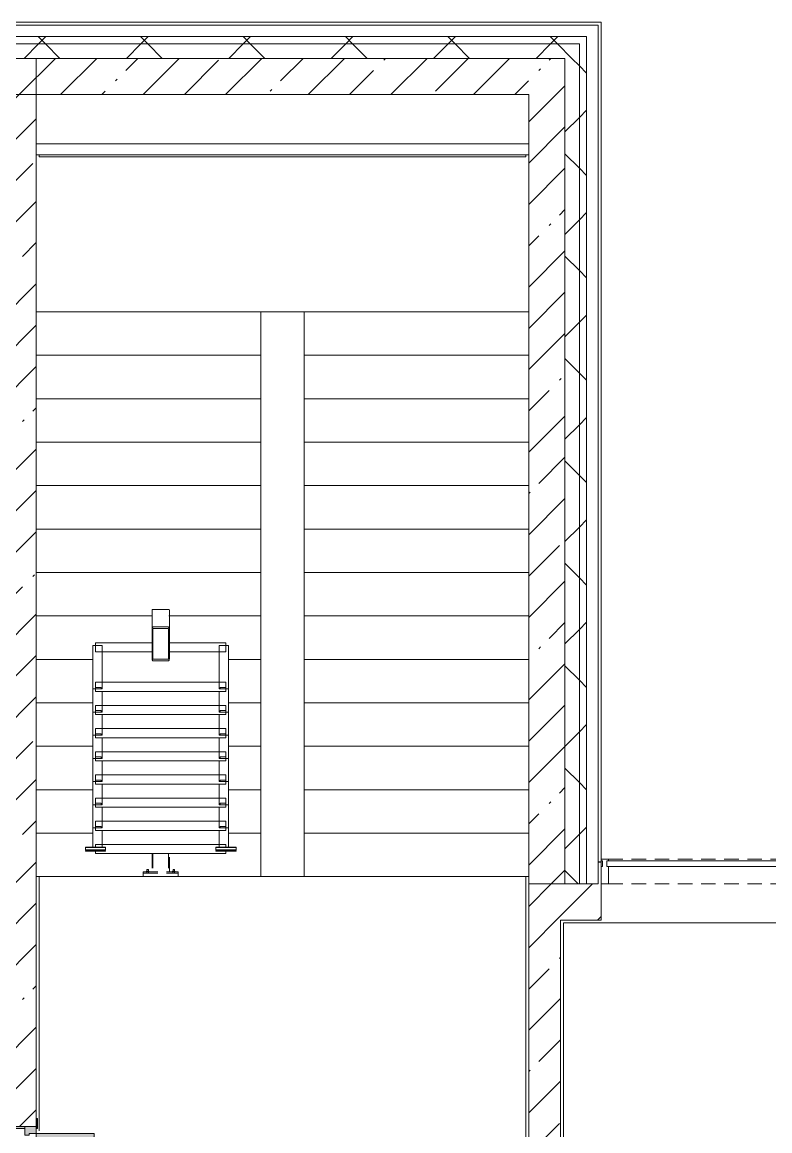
# Model space of a CAD drawing. Header units: millimetres. Extents: x -5714 to 188114, y -8553 to 29000.
# Drawn here: x 150417 to 155579, y 19695 to 27350 of the extents above; entities that cross this region are included whole.
import ezdxf

# ---------------------------------------------------------------- set-up
doc = ezdxf.new("R2010")
doc.units = ezdxf.units.MM
doc.linetypes.add('200_ШТРИХ__ш1_п0_6_', pattern=[160, 100, -60])
for name, color, linetype, lineweight in [('A-DETL-MBND-1', 7, '200_ШТРИХ__ш1_п0_6_', 9), ('A-GENM-2', 7, 'Continuous', 5), ('A-GLAZ-2', 7, 'Continuous', 5), ('A-GLAZ-CWMG-2', 7, 'Continuous', 5), ('A-WALL', 7, 'Continuous', 9), ('A-WALL-2', 7, 'Continuous', 5), ('I-WALL-2', 7, 'Continuous', 5), ('S-STRS-2', 7, 'Continuous', 5)]:
    doc.layers.add(name, color=color, linetype=linetype, lineweight=lineweight)
for name, color, linetype, lineweight, true_color in [('A-DOOR-3', 7, 'Continuous', 5, 0xaaaaaa), ('A-DOOR-4', 7, 'Continuous', 5, 0xe2e2e2), ('A-DOOR-FRAM-2', 7, 'Continuous', 5, 0xe2e2e2), ('A-DOOR-FRAM-3', 7, 'Continuous', 5, 0xaaaaaa), ('A-FLOR-2', 7, 'Continuous', 5, 0xaaaaaa)]:
    doc.layers.add(name, color=color, linetype=linetype, lineweight=lineweight, true_color=true_color)
pattern_1 = [(45, (61103.76, 0), (-353.5534, 353.5534), []), (135, (61103.76, 0), (-353.5534, -353.5534), [])]
pattern_2 = [(45, (61103.76, 0), (-285.1231, 285.1231), []), (45, (61388.9, 0), (-285.1231, 285.1231), [504.031, -100.806, 16.764, -84.042])]

# ---------------------------------------------------------------- blocks, each defined once
blk = doc.blocks.new('110_Дверь_СКБ_2Ст - Д-1_л_Лестничная клетка EIS60 2-32359692-3_9_1_птичка')
at = {"layer": 'A-DOOR-4'}
for points in [[(662.5, 125), (662.5, 1025), (612.5, 1025), (612.5, 125)], [(-587.5, 525), (-637.5, 525), (-637.5, 125), (-587.5, 125)], [(712.5, -125), (712.5, 45), (697.5, 45), (697.5, -125)]]:
    blk.add_hatch(color=256, dxfattribs=at).paths.add_polyline_path(points)
h = blk.add_hatch(color=256, dxfattribs=at)
h.paths.add_polyline_path([(712.5, 125), (662.5, 125), (662.5, 75), (652.5, 75), (652.5, 45), (712.5, 45)])
h.paths.add_polyline_path([(-627.5, 45), (-627.5, 75), (-637.5, 75), (-637.5, 125), (-687.5, 125), (-687.5, 45)])
at = {"layer": 'A-DOOR-FRAM-2'}
for points in [[(-672.5, 125), (-672.5, 133), (-742.5, 133), (-742.5, 125)], [(767.5, 125), (767.5, 133), (697.5, 133), (697.5, 125)], [(-672.5, -125), (-672.5, 45), (-687.5, 45), (-687.5, -125)], [(-672.5, -133), (-672.5, -125), (-742.5, -125), (-742.5, -133)], [(767.5, -133), (767.5, -125), (697.5, -125), (697.5, -133)]]:
    blk.add_hatch(color=256, dxfattribs=at).paths.add_polyline_path(points)
at = {"layer": 'A-DOOR-3'}
for p, q in [((662.5, 1025), (612.5, 1025)), ((612.5, 1025), (612.5, 125)), ((662.5, 125), (662.5, 1025)), ((-637.5, 525), (-637.5, 125)), ((-587.5, 525), (-637.5, 525)), ((-587.5, 125), (-587.5, 525)), ((-637.5, 125), (-587.5, 125)), ((612.5, 125), (662.5, 125))]:
    blk.add_line(p, q, dxfattribs=at)
for centre, radius, start, end in [((662.5, 125), 900, 90, 180), ((-637.5, 125), 400, 360, 90)]:
    blk.add_arc(centre, radius, start, end, dxfattribs=at)
at = {"layer": 'A-DOOR-FRAM-3'}
for p, q in [((-672.5, 133), (-742.5, 133)), ((-742.5, 133), (-742.5, 125)), ((-742.5, 125), (-672.5, 125)), ((-637.5, 125), (-687.5, 125)), ((-687.5, 125), (-687.5, 45)), ((-672.5, 125), (-672.5, 133)), ((-637.5, 75), (-637.5, 125)), ((662.5, 125), (662.5, 75)), ((712.5, 125), (662.5, 125)), ((767.5, 133), (697.5, 133)), ((697.5, 133), (697.5, 125)), ((697.5, 125), (767.5, 125)), ((712.5, 45), (712.5, 125)), ((767.5, 125), (767.5, 133)), ((-687.5, 45), (-627.5, 45)), ((-672.5, 45), (-687.5, 45)), ((-687.5, 45), (-687.5, -125)), ((-672.5, -125), (-672.5, 45)), ((-627.5, 75), (-637.5, 75)), ((-627.5, 45), (-627.5, 75)), ((662.5, 75), (652.5, 75)), ((652.5, 75), (652.5, 45)), ((652.5, 45), (712.5, 45)), ((712.5, 45), (697.5, 45)), ((697.5, 45), (697.5, -125)), ((712.5, -125), (712.5, 45)), ((-672.5, -125), (-742.5, -125)), ((-742.5, -125), (-742.5, -133)), ((-742.5, -133), (-672.5, -133)), ((-687.5, -125), (-672.5, -125)), ((-672.5, -133), (-672.5, -125)), ((697.5, -125), (712.5, -125)), ((767.5, -125), (697.5, -125)), ((697.5, -125), (697.5, -133)), ((697.5, -133), (767.5, -133)), ((767.5, -133), (767.5, -125))]:
    blk.add_line(p, q, dxfattribs=at)
blk = doc.blocks.new('PNS_Панель прямоугольная - Нр_Стекло - 40мм-22855911-3_9_1_птичка')
at = {"layer": 'A-GLAZ-2'}
h = blk.add_hatch(dxfattribs=at)
h.set_pattern_fill('FP_124', color=256, style=0, pattern_type=2)
h.set_pattern_definition([(45, (-94620, -21060), (-1414.214, 1414.214), [1000, -3000]), (45, (-95620, -21560), (-1414.214, 1414.214), [3000, -1000]), (45, (-93620, -22060), (-1414.214, 1414.214), [1000, -3000])])
h.paths.add_polyline_path([(760, -40), (770, -40), (770, 0), (-770, 0), (-770, -40), (37.1, -40)])
for p, q in [((-770, 0), (770, 0)), ((760, 0), (-770, 0)), ((-760, -40), (760, -40))]:
    blk.add_line(p, q, dxfattribs=at)
blk = doc.blocks.new('Прямоугольный импост - Импост структурный с накладкой - 170мм-22855901-3_9_1_птичка')
at = {"layer": 'A-DETL-MBND-1'}
for p, q in [((93360, 21560), (93360, 21570)), ((93360, 21570), (94880, 21570)), ((93360, 21400), (94880, 21400))]:
    blk.add_line(p, q, dxfattribs=at)
blk = doc.blocks.new('Анкер клиновой - Анкер клиновой МКТ В 10-10-16_85-22193208-3_9_1_птичка')
at = {"layer": 'A-DETL-MBND-1'}
for p, q in [((122191.4, 13788), (122191.4, 13784)), ((122207.4, 13788), (122191.4, 13788)), ((122191.4, 13788), (122207.4, 13788)), ((122194.4, 13798), (122194.4, 13784)), ((122204.4, 13798), (122194.4, 13798)), ((122194.4, 13798), (122204.4, 13798)), ((122204.4, 13784), (122204.4, 13798)), ((122207.4, 13784), (122207.4, 13788))]:
    blk.add_line(p, q, dxfattribs=at)
blk = doc.blocks.new('ОМ_Полоса_Трапеция прямоугольная_Прокат_ГОСТ 103-2006 - ОМ_Полоса_Трапеция прямоугольная_Прокат_ГОСТ 103-2006-21111644-3_9_1_птичка')
at = {"layer": 'A-GENM-2'}
for p, q in [((122699.4, 15046.5), (122699.4, 15056.5)), ((122699.4, 15056.5), (122739.4, 15056.5)), ((122739.4, 15046.5), (122699.4, 15046.5)), ((122739.4, 15056.5), (122739.4, 15046.5))]:
    blk.add_line(p, q, dxfattribs=at)
blk = doc.blocks.new('ОМ_Полоса_Трапеция прямоугольная_Прокат_ГОСТ 103-2006 - ОМ_Полоса_Трапеция прямоугольная_Прокат_ГОСТ 103-2006-V171-3_9_1_птичка')
at = {"layer": 'A-GENM-2'}
for p, q in [((122699.4, 14416.5), (122699.4, 14406.5)), ((122739.4, 14416.5), (122699.4, 14416.5)), ((122699.4, 14406.5), (122739.4, 14406.5)), ((122739.4, 14406.5), (122739.4, 14416.5))]:
    blk.add_line(p, q, dxfattribs=at)
blk = doc.blocks.new('ОМ_Полоса_Трапеция прямоугольная_Прокат_ГОСТ 103-2006 - ОМ_Полоса_Трапеция прямоугольная_Прокат_ГОСТ 103-2006-V172-3_9_1_птичка')
at = {"layer": 'A-GENM-2'}
for p, q in [((122699.4, 14256.5), (122699.4, 14246.5)), ((122739.4, 14256.5), (122699.4, 14256.5)), ((122699.4, 14246.5), (122739.4, 14246.5)), ((122739.4, 14246.5), (122739.4, 14256.5))]:
    blk.add_line(p, q, dxfattribs=at)
blk = doc.blocks.new('ОМ_Полоса_Трапеция прямоугольная_Прокат_ГОСТ 103-2006 - ОМ_Полоса_Трапеция прямоугольная_Прокат_ГОСТ 103-2006-V173-3_9_1_птичка')
at = {"layer": 'A-GENM-2'}
for p, q in [((122699.4, 14096.5), (122699.4, 14086.5)), ((122739.4, 14096.5), (122699.4, 14096.5)), ((122699.4, 14086.5), (122739.4, 14086.5)), ((122739.4, 14086.5), (122739.4, 14096.5))]:
    blk.add_line(p, q, dxfattribs=at)
blk = doc.blocks.new('ОМ_Полоса_Прокат_ГОСТ 103-2006 - ОМ_Полоса_Прокат_ГОСТ 103-2006-22193251-3_9_1_птичка')
at = {"layer": 'A-GENM-2'}
for p, q in [((122809.4, 13929.5), (122669.4, 13929.5)), ((122669.4, 13929.5), (122669.4, 13926.5)), ((122669.4, 13926.5), (122809.4, 13926.5)), ((122809.4, 13926.5), (122809.4, 13929.5))]:
    blk.add_line(p, q, dxfattribs=at)
blk = doc.blocks.new('ОМ_Полоса_Прокат_ГОСТ 103-2006 - ОМ_Полоса_Прокат_ГОСТ 103-2006-22193252-3_9_1_птичка')
at = {"layer": 'A-GENM-2'}
for p, q in [((122669.4, 13954.2), (122669.4, 13950.8)), ((122809.4, 13954.2), (122669.4, 13954.2)), ((122669.4, 13950.8), (122809.4, 13950.8)), ((122669.4, 13933.9), (122669.4, 13950.8)), ((122809.4, 13933.9), (122669.4, 13933.9)), ((122809.4, 13950.8), (122809.4, 13954.2)), ((122809.4, 13950.8), (122809.4, 13933.9))]:
    blk.add_line(p, q, dxfattribs=at)
blk = doc.blocks.new('ОМ_Полоса_Трапеция прямоугольная_Прокат_ГОСТ 103-2006 - ОМ_Полоса_Трапеция прямоугольная_Прокат_ГОСТ 103-2006-21111686-3_9_1_птичка')
at = {"layer": 'A-GENM-2'}
for p, q in [((121839.4, 15056.5), (121879.4, 15056.5)), ((121839.4, 15046.5), (121839.4, 15056.5)), ((121879.4, 15046.5), (121839.4, 15046.5)), ((121879.4, 15056.5), (121879.4, 15046.5))]:
    blk.add_line(p, q, dxfattribs=at)
blk = doc.blocks.new('ОМ_Полоса_Трапеция прямоугольная_Прокат_ГОСТ 103-2006 - ОМ_Полоса_Трапеция прямоугольная_Прокат_ГОСТ 103-2006-V174-3_9_1_птичка')
at = {"layer": 'A-GENM-2'}
for p, q in [((121879.4, 14416.5), (121839.4, 14416.5)), ((121839.4, 14416.5), (121839.4, 14406.5)), ((121839.4, 14406.5), (121879.4, 14406.5)), ((121879.4, 14406.5), (121879.4, 14416.5))]:
    blk.add_line(p, q, dxfattribs=at)
blk = doc.blocks.new('ОМ_Полоса_Трапеция прямоугольная_Прокат_ГОСТ 103-2006 - ОМ_Полоса_Трапеция прямоугольная_Прокат_ГОСТ 103-2006-V175-3_9_1_птичка')
at = {"layer": 'A-GENM-2'}
for p, q in [((121879.4, 14256.5), (121839.4, 14256.5)), ((121839.4, 14256.5), (121839.4, 14246.5)), ((121839.4, 14246.5), (121879.4, 14246.5)), ((121879.4, 14246.5), (121879.4, 14256.5))]:
    blk.add_line(p, q, dxfattribs=at)
blk = doc.blocks.new('ОМ_Полоса_Трапеция прямоугольная_Прокат_ГОСТ 103-2006 - ОМ_Полоса_Трапеция прямоугольная_Прокат_ГОСТ 103-2006-V176-3_9_1_птичка')
at = {"layer": 'A-GENM-2'}
for p, q in [((121879.4, 14096.5), (121839.4, 14096.5)), ((121839.4, 14096.5), (121839.4, 14086.5)), ((121839.4, 14086.5), (121879.4, 14086.5)), ((121879.4, 14086.5), (121879.4, 14096.5))]:
    blk.add_line(p, q, dxfattribs=at)
blk = doc.blocks.new('ОМ_Полоса_Прокат_ГОСТ 103-2006 - ОМ_Полоса_Прокат_ГОСТ 103-2006-22193295-3_9_1_птичка')
at = {"layer": 'A-GENM-2'}
for p, q in [((121909.4, 13929.5), (121769.4, 13929.5)), ((121769.4, 13929.5), (121769.4, 13926.5)), ((121769.4, 13926.5), (121909.4, 13926.5)), ((121909.4, 13926.5), (121909.4, 13929.5))]:
    blk.add_line(p, q, dxfattribs=at)
blk = doc.blocks.new('ОМ_Полоса_Прокат_ГОСТ 103-2006 - ОМ_Полоса_Прокат_ГОСТ 103-2006-22193296-3_9_1_птичка')
at = {"layer": 'A-GENM-2'}
for p, q in [((121909.4, 13954.2), (121769.4, 13954.2)), ((121769.4, 13954.2), (121769.4, 13950.8)), ((121769.4, 13950.8), (121909.4, 13950.8)), ((121769.4, 13933.9), (121769.4, 13950.8)), ((121909.4, 13933.9), (121769.4, 13933.9)), ((121909.4, 13950.8), (121909.4, 13954.2)), ((121909.4, 13950.8), (121909.4, 13933.9))]:
    blk.add_line(p, q, dxfattribs=at)
blk = doc.blocks.new('ОМ_Нижняя опорная пятка1 - ОМ_Нижняя опорная пятка-21111576-3_9_1_птичка')
at = {"layer": 'A-DETL-MBND-1'}
for p, q in [((-96, -10), (-96, 0)), ((-84, -10), (-84, 0)), ((84, -10), (84, 0)), ((96, -10), (96, 0))]:
    blk.add_line(p, q, dxfattribs=at)
blk = doc.blocks.new('ОМ_Труба_ГОСТ 8639-82 - ОМ_Труба_ГОСТ 8639-82-21111694-3_9_1_птичка')
at = {"layer": 'A-GENM-2'}
for p, q in [((122229.4, 15590.5), (122229.4, 15456.5)), ((122238.4, 15595.1), (122340.4, 15595.1)), ((122349.4, 15456.5), (122349.4, 15590.5)), ((122238.4, 15474.2), (122340.4, 15474.2)), ((122229.4, 15256.4), (122229.4, 15456.5)), ((122235.4, 15456.5), (122235.4, 15256.4)), ((122340.4, 15462.4), (122238.4, 15462.4)), ((122343.4, 15256.4), (122343.4, 15456.5)), ((122349.4, 15456.5), (122349.4, 15256.4)), ((122238.4, 15250.5), (122340.4, 15250.5)), ((122340.4, 15238.8), (122238.4, 15238.8))]:
    blk.add_line(p, q, dxfattribs=at)
at = {"layer": 'A-GENM-2', "flags": 128}
for points in [[(122229.4, 15456.5), (122229.6, 15460), (122230.1, 15463.3), (122231, 15466.3), (122232.1, 15469), (122233.4, 15471.2), (122235, 15472.8), (122236.7, 15473.8), (122238.4, 15474.2)], [(122340.4, 15474.2), (122342.2, 15473.8), (122343.9, 15472.8), (122345.4, 15471.2), (122346.8, 15469), (122347.9, 15466.3), (122348.8, 15463.3), (122349.3, 15460), (122349.4, 15456.5)], [(122238.4, 15462.4), (122237.9, 15462.3), (122237.3, 15461.9), (122236.8, 15461.4), (122236.3, 15460.7), (122235.9, 15459.8), (122235.7, 15458.8), (122235.5, 15457.7), (122235.4, 15456.5)], [(122343.4, 15456.5), (122343.4, 15457.7), (122343.2, 15458.8), (122342.9, 15459.8), (122342.6, 15460.7), (122342.1, 15461.4), (122341.6, 15461.9), (122341, 15462.3), (122340.4, 15462.4)], [(122238.4, 15238.8), (122236.7, 15239.1), (122235, 15240.1), (122233.4, 15241.8), (122232.1, 15243.9), (122231, 15246.6), (122230.1, 15249.7), (122229.6, 15253), (122229.4, 15256.4)], [(122235.4, 15256.4), (122235.5, 15255.3), (122235.7, 15254.2), (122235.9, 15253.2), (122236.3, 15252.3), (122236.8, 15251.5), (122237.3, 15251), (122237.9, 15250.7), (122238.4, 15250.5)], [(122349.4, 15256.4), (122349.3, 15253), (122348.8, 15249.7), (122347.9, 15246.6), (122346.8, 15243.9), (122345.4, 15241.8), (122343.9, 15240.1), (122342.2, 15239.1), (122340.4, 15238.8)], [(122340.4, 15250.5), (122341, 15250.7), (122341.6, 15251), (122342.1, 15251.5), (122342.6, 15252.3), (122342.9, 15253.2), (122343.2, 15254.2), (122343.4, 15255.3), (122343.4, 15256.4)]]:
    blk.add_lwpolyline(points, dxfattribs=at)
at = {"layer": 'A-GENM-2'}
for centre, major_axis, start_param, end_param in [((122238.4, 15590.5), (9, 0), 1.570796, 3.141593), ((122340.4, 15590.5), (9, 0), 0, 1.570796), ((122238.4, 15538.5), (9, 0), 3.141593, 3.665191), ((122340.4, 15538.5), (-9, 0), 2.617994, 3.141593)]:
    blk.add_ellipse(centre, major_axis=major_axis, ratio=0.509802, start_param=start_param, end_param=end_param, dxfattribs=at)
blk = doc.blocks.new('ОМ_Уголок_ГОСТ 8509-93 - ОМ_Уголок_ГОСТ 8509-93-22194532-3_9_1_птичка')
at = {"layer": 'A-GENM-2'}
for p, q in [((0, 45.2), (0, -17.8)), ((390, 45.2), (0, 45.2)), ((900, 45.2), (510, 45.2)), ((900, -17.8), (900, 45.2)), ((0, -17.8), (390, -17.8)), ((510, -17.8), (900, -17.8))]:
    blk.add_line(p, q, dxfattribs=at)
blk = doc.blocks.new('ОМ_Уголок_ГОСТ 8509-93 - ОМ_Уголок_ГОСТ 8509-93-V177-3_9_1_птичка')
at = {"layer": 'A-GENM-2'}
for p, q in [((0, 45.2), (0, -17.8)), ((900, 45.2), (0, 45.2)), ((900, -17.8), (900, 45.2)), ((0, -17.8), (900, -17.8))]:
    blk.add_line(p, q, dxfattribs=at)
blk = doc.blocks.new('ОМ_Уголок_ГОСТ 8509-93 - ОМ_Уголок_ГОСТ 8509-93-22194533-3_9_1_птичка')
at = {"layer": 'A-GENM-2'}
for p, q in [((0, 45.2), (0, -17.8)), ((300, 45.2), (0, 45.2)), ((300, -17.8), (300, 45.2)), ((0, -17.8), (300, -17.8))]:
    blk.add_line(p, q, dxfattribs=at)
blk = doc.blocks.new('ОМ_Уголок_ГОСТ 8509-93 - ОМ_Уголок_ГОСТ 8509-93-V178-3_9_1_птичка')
at = {"layer": 'A-GENM-2'}
for p, q in [((0, 45.2), (0, -17.8)), ((142.2, 45.2), (0, 45.2)), ((0, -17.8), (160, -17.8))]:
    blk.add_line(p, q, dxfattribs=at)
blk = doc.blocks.new('ОМ_Уголок_ГОСТ 8509-93 - ОМ_Уголок_ГОСТ 8509-93-V179-3_9_1_птичка')
at = {"layer": 'A-GENM-2'}
for p, q in [((300, 45.2), (157.8, 45.2)), ((300, -17.8), (300, 45.2)), ((140, -17.8), (300, -17.8))]:
    blk.add_line(p, q, dxfattribs=at)
blk = doc.blocks.new('ОМ_Уголок_ГОСТ 8509-93 - ОМ_Уголок_ГОСТ 8509-93-V205-3_9_1_птичка')
at = {"layer": 'A-GENM-2'}
for p, q in [((0, 45.2), (0, 27.8)), ((900, 45.2), (0, 45.2)), ((0, 7.4), (0, -17.8)), ((900, 27.8), (900, 45.2)), ((900, -17.8), (900, 6.6)), ((0, -17.8), (900, -17.8))]:
    blk.add_line(p, q, dxfattribs=at)
blk = doc.blocks.new('ОМ_Уголок_ГОСТ 8509-93 - ОМ_Уголок_ГОСТ 8509-93-V206-3_9_1_птичка')
at = {"layer": 'A-GENM-2'}
for p, q in [((0, 45.2), (0, -17.8)), ((6.6, 45.2), (0, 45.2)), ((142.2, 45.2), (27.8, 45.2)), ((0, -17.8), (6.6, -17.8)), ((27.8, -17.8), (160, -17.8))]:
    blk.add_line(p, q, dxfattribs=at)
blk = doc.blocks.new('ОМ_Уголок_ГОСТ 8509-93 - ОМ_Уголок_ГОСТ 8509-93-V182-3_9_1_птичка')
at = {"layer": 'A-GENM-2'}
for p, q in [((272.2, 45.2), (157.8, 45.2)), ((300, 45.2), (292.6, 45.2)), ((300, -17.8), (300, 45.2)), ((140, -17.8), (272.2, -17.8)), ((292.6, -17.8), (300, -17.8))]:
    blk.add_line(p, q, dxfattribs=at)
blk = doc.blocks.new('ОМ_Труба_ГОСТ 8639-82 - ОМ_Труба_ГОСТ 8639-82-21111710-3_9_1_птичка')
at = {"layer": 'A-DETL-MBND-1'}
for p, q in [((122229.4, 13908.7), (122229.4, 13784)), ((122235.4, 13908.7), (122235.4, 13784)), ((122343.4, 13908.7), (122343.4, 13784)), ((122349.4, 13784), (122349.4, 13908.7))]:
    blk.add_line(p, q, dxfattribs=at)
blk = doc.blocks.new('ОМ_Уголок_ГОСТ 8510-86 - ОМ_Уголок_ГОСТ 8510-86-21111720-3_9_1_птичка')
at = {"layer": 'A-DETL-MBND-1'}
for p, q in [((0, 34), (0, 0)), ((0, 10), (240, 10)), ((0, 0), (240, 0)), ((240, 0), (240, 34))]:
    blk.add_line(p, q, dxfattribs=at)
blk = doc.blocks.new('Прямоугольный импост - Импост структурный с накладкой - 170мм-22854979-3_9_1_птичка')
at = {"layer": 'A-GLAZ-CWMG-2'}
for p, q in [((0, 160), (-50, 160)), ((-50, 160), (-50, 40)), ((0, 40), (0, 160)), ((-50, 40), (-40, 40)), ((-40, 0), (-50, 0)), ((-50, 0), (-50, -10)), ((-40, 40), (-40, 0)), ((-10, 0), (-10, 40)), ((-10, 40), (0, 40)), ((0, 0), (-10, 0)), ((0, -10), (0, 0)), ((-50, -10), (0, -10))]:
    blk.add_line(p, q, dxfattribs=at)
blk = doc.blocks.new('Зашивка приборов отопления39 - Зашивка приборов отопления-33325432-3_9_1_птичка')
at = {"layer": 'A-WALL-2'}
for p, q in [((120704.7, 17931.2), (124104.7, 17931.2)), ((124104.7, 17931.2), (120704.7, 17931.2)), ((120704.7, 17856.2), (124104.7, 17856.2))]:
    blk.add_line(p, q, dxfattribs=at)

msp = doc.modelspace()

# ---------------------------------------------------------------- hatches: boundary and pattern name
at = {"layer": 'A-WALL-2'}
h = msp.add_hatch(dxfattribs=at)
h.set_pattern_fill('FP_66', color=256, style=0, pattern_type=2)
h.set_pattern_definition(pattern_1)
h.paths.add_polyline_path([(154263.8, 27200), (154313.8, 27200), (154313.8, 27250), (141453.8, 27250), (141453.8, 27200), (153396.4, 27200)])
h.paths.add_polyline_path([(137453.8, 27200), (138353.8, 27200), (138353.8, 27250), (137453.8, 27250)])
h.paths.add_polyline_path([(131913.8, 27200), (131913.8, 27250), (130713.8, 27250), (130713.8, 27200), (131023.5, 27200)])
h.paths.add_polyline_path([(127294.7, 27200), (128213.8, 27200), (128213.8, 27250), (123963.8, 27250), (123963.8, 27200), (125430.3, 27200)])
h.paths.add_polyline_path([(134013.8, 27200), (135353.8, 27200), (135353.8, 27250), (134013.8, 27250)])
h.paths.add_polyline_path([(122633.7, 27200), (123063.8, 27200), (123063.8, 27250), (120963.8, 27250), (120963.8, 27200), (121701.5, 27200)])
h.paths.add_polyline_path([(119837.1, 27200), (120063.8, 27200), (120063.8, 27250), (118963.8, 27250), (118963.8, 27200)])
h.paths.add_polyline_path([(115176, 27200), (115863.8, 27200), (115863.8, 27250), (114363.8, 27250), (114363.8, 27200)])
h.paths.add_polyline_path([(111447.2, 27200), (111863.8, 27200), (111863.8, 27250), (110764, 27250), (110764, 27200)])
h.paths.add_polyline_path([(109582.8, 27200), (109864, 27200), (109864, 27250), (108763.8, 27250), (108763.8, 27200)])
h.paths.add_polyline_path([(103163.8, 27200), (105663.8, 27200), (105663.8, 27250), (103163.8, 27250)])
h = msp.add_hatch(dxfattribs=at)
h.set_pattern_fill('FP_66', color=256, style=0, pattern_type=2)
h.set_pattern_definition(pattern_1)
h.paths.add_polyline_path([(154163.8, 27100), (154263.8, 27100), (154263.8, 27200), (141453.8, 27200), (141453.8, 27100), (153396.4, 27100)])
h.paths.add_polyline_path([(131913.8, 27100), (131913.8, 27200), (130713.8, 27200), (130713.8, 27100), (131023.5, 27100)])
h.paths.add_polyline_path([(135353.8, 27100), (135353.8, 27200), (134013.8, 27200), (134013.8, 27100), (134752.3, 27100)])
h.paths.add_polyline_path([(137453.8, 27100), (138353.8, 27100), (138353.8, 27200), (137453.8, 27200)])
h.paths.add_polyline_path([(128213.8, 27100), (128213.8, 27200), (123963.8, 27200), (123963.8, 27100), (127294.7, 27100)])
h.paths.add_polyline_path([(120963.8, 27100), (123063.8, 27100), (123063.8, 27200), (120963.8, 27200)])
h.paths.add_polyline_path([(120063.8, 27100), (120063.8, 27200), (118963.8, 27200), (118963.8, 27100), (119837.1, 27100)])
h.paths.add_polyline_path([(115176, 27100), (115863.8, 27100), (115863.8, 27200), (114363.8, 27200), (114363.8, 27100)])
h.paths.add_polyline_path([(111447.2, 27100), (111863.8, 27100), (111863.8, 27200), (110764, 27200), (110764, 27100)])
h.paths.add_polyline_path([(109582.8, 27100), (109864, 27100), (109864, 27200), (108763.8, 27200), (108763.8, 27100)])
h.paths.add_polyline_path([(104921.8, 27100), (105663.8, 27100), (105663.8, 27200), (103263.8, 27200), (103263.8, 27100), (103863.8, 27100)])
h = msp.add_hatch(dxfattribs=at)
h.set_pattern_fill('FP_66', color=256, style=0, pattern_type=2)
h.set_pattern_definition(pattern_1)
h.paths.add_polyline_path([(154313.8, 21400), (154313.8, 27200), (154263.8, 27200), (154263.8, 21400)])
h = msp.add_hatch(dxfattribs=at)
h.set_pattern_fill('FP_66', color=256, style=0, pattern_type=2)
h.set_pattern_definition(pattern_1)
h.paths.add_polyline_path([(154263.8, 21400), (154263.8, 27100), (154163.8, 27100), (154163.8, 21400)])
h = msp.add_hatch(dxfattribs=at)
h.set_pattern_fill('FP_66', color=256, style=0, pattern_type=2)
h.set_pattern_definition(pattern_1)
h.paths.add_polyline_path([(186333.8, 21400), (186333.8, 21550), (181254, 21550), (181254, 21400), (186183.8, 21400)])
h.paths.add_polyline_path([(180354, 21400), (180354, 21550), (179004.2, 21550), (179004.2, 21400), (179498.1, 21400)])
h.paths.add_polyline_path([(167954.2, 21400), (167954.2, 21550), (166654, 21550), (166654, 21400), (167379.5, 21400)])
h.paths.add_polyline_path([(168854.2, 21400), (170154.2, 21400), (170154.2, 21550), (168854.2, 21550)])
h.paths.add_polyline_path([(154413.8, 21400), (154413.8, 21550), (154393.8, 21550), (154393.8, 21400)])
h.paths.add_polyline_path([(171054.2, 21400), (172353.8, 21400), (172353.8, 21550), (171054.2, 21550)])
h.paths.add_polyline_path([(177633.7, 21400), (178104.2, 21400), (178104.2, 21550), (177234.2, 21550), (177234.2, 21400)])
h.paths.add_polyline_path([(174653.8, 21400), (175804.2, 21400), (175804.2, 21550), (174653.8, 21550)])
h.paths.add_polyline_path([(158989.6, 21400), (162253.8, 21400), (162253.8, 21550), (157713.8, 21550), (157713.8, 21400)])
h.paths.add_polyline_path([(164582.9, 21400), (165754, 21400), (165754, 21550), (164553.8, 21550), (164553.8, 21400)])
at = {"layer": 'I-WALL-2'}
h = msp.add_hatch(dxfattribs=at)
h.set_pattern_fill('FP_62', color=256, style=0, pattern_type=2)
h.set_pattern_definition(pattern_2)
h.paths.add_polyline_path([(153913.8, 26850), (153913.8, 27100), (150238.8, 27100), (150238.8, 26850), (153396.4, 26850)])
h = msp.add_hatch(dxfattribs=at)
h.set_pattern_fill('FP_62', color=256, style=0, pattern_type=2)
h.set_pattern_definition(pattern_2)
h.paths.add_polyline_path([(150263.8, 17270), (150513.8, 17270), (150513.8, 18325), (150263.8, 18325), (150263.8, 18162.4)])
h.paths.add_polyline_path([(150263.8, 19725), (150513.8, 19725), (150513.8, 27100), (150263.8, 27100), (150263.8, 19750)])
h = msp.add_hatch(dxfattribs=at)
h.set_pattern_fill('FP_62', color=256, style=0, pattern_type=2)
h.set_pattern_definition(pattern_2)
h.paths.add_polyline_path([(153913.8, 21400), (154163.8, 21400), (154163.8, 27100), (153913.8, 27100), (153913.8, 21633.1)])
h = msp.add_hatch(dxfattribs=at)
h.set_pattern_fill('FP_62', color=256, style=0, pattern_type=2)
h.set_pattern_definition(pattern_2)
h.paths.add_polyline_path([(154133.8, 17270), (154133.8, 21400), (153913.8, 21400), (153913.8, 17270)])
h = msp.add_hatch(dxfattribs=at)
h.set_pattern_fill('FP_62', color=256, style=0, pattern_type=2)
h.set_pattern_definition(pattern_2)
h.paths.add_polyline_path([(158989.6, 21150), (161683.8, 21150), (161683.8, 21400), (157713.8, 21400), (157713.8, 21150)])
h.paths.add_polyline_path([(154133.8, 21150), (154413.8, 21150), (154413.8, 21400), (154133.8, 21400)])

# ---------------------------------------------------------------- linework, layer by layer
at = {"layer": 'A-FLOR-2'}
for p, q in [((150533.8, 26435), (150533.8, 26420)), ((150533.8, 26420), (153893.8, 26420)), ((153893.8, 26420), (153893.8, 26435)), ((153913.8, 21450), (150513.8, 21450)), ((150534.8, 21450), (150534.8, 19694.6)), ((153893.8, 17870), (153893.8, 21450)), ((154153.8, 21130), (154153.8, 13628)), ((155983.8, 21130), (154153.8, 21130))]:
    msp.add_line(p, q, dxfattribs=at)
at = {"layer": 'A-WALL'}
for p, q in [((154393.8, 27330), (141453.8, 27330)), ((154393.8, 21400), (154393.8, 27330)), ((154313.8, 27250), (141453.8, 27250)), ((154263.8, 27200), (141453.8, 27200)), ((154263.8, 21400), (154263.8, 27200)), ((154313.8, 21400), (154313.8, 27250)), ((154163.8, 21400), (154163.8, 27100)), ((154413.8, 21553), (154393.8, 21553)), ((154413.8, 21550), (154393.8, 21550)), ((154163.8, 21400), (154393.8, 21400))]:
    msp.add_line(p, q, dxfattribs=at)
at = {"layer": 'A-WALL-2'}
for p, q in [((154413.8, 27350), (130713.8, 27350)), ((154413.8, 21400), (154413.8, 27350)), ((153913.8, 27100), (103863.8, 27100))]:
    msp.add_line(p, q, dxfattribs=at)
at = {"layer": 'I-WALL-2'}
for p, q in [((153913.8, 27100), (150238.8, 27100)), ((150513.8, 19780), (150513.8, 27100)), ((154163.8, 27100), (153913.8, 27100)), ((150238.8, 26850), (153913.8, 26850)), ((153913.8, 26850), (153913.8, 17850)), ((154163.8, 21400), (153913.8, 21400)), ((154413.8, 21150), (154413.8, 21400)), ((154133.8, 21150), (154413.8, 21150)), ((154133.8, 13628), (154133.8, 21150))]:
    msp.add_line(p, q, dxfattribs=at)
at = {"layer": 'S-STRS-2'}
for p, q in [((150513.8, 25350), (152063.8, 25350)), ((150513.8, 25350), (152063.8, 25350)), ((152063.8, 25350), (152363.8, 25350)), ((152063.8, 25050), (152063.8, 25350)), ((153913.8, 25350), (152363.8, 25350)), ((152363.8, 25350), (152363.8, 25050)), ((153913.8, 25350), (152363.8, 25350)), ((150513.8, 25050), (152063.8, 25050)), ((150513.8, 25050), (152063.8, 25050)), ((152063.8, 24750), (152063.8, 25050)), ((152363.8, 25050), (152363.8, 24750)), ((153913.8, 25050), (152363.8, 25050)), ((153913.8, 25050), (152363.8, 25050)), ((150513.8, 24750), (152063.8, 24750)), ((150513.8, 24750), (152063.8, 24750)), ((152063.8, 24450), (152063.8, 24750)), ((152363.8, 24750), (152363.8, 24450)), ((153913.8, 24750), (152363.8, 24750)), ((153913.8, 24750), (152363.8, 24750)), ((150513.8, 24450), (152063.8, 24450)), ((150513.8, 24450), (152063.8, 24450)), ((152063.8, 24150), (152063.8, 24450)), ((152363.8, 24450), (152363.8, 24150)), ((153913.8, 24450), (152363.8, 24450)), ((153913.8, 24450), (152363.8, 24450)), ((150513.8, 24150), (152063.8, 24150)), ((150513.8, 24150), (152063.8, 24150)), ((152063.8, 23850), (152063.8, 24150)), ((152363.8, 24150), (152363.8, 23850)), ((153913.8, 24150), (152363.8, 24150)), ((153913.8, 24150), (152363.8, 24150)), ((150513.8, 23850), (152063.8, 23850)), ((150513.8, 23850), (152063.8, 23850)), ((152063.8, 23550), (152063.8, 23850)), ((152363.8, 23850), (152363.8, 23550)), ((153913.8, 23850), (152363.8, 23850)), ((153913.8, 23850), (152363.8, 23850)), ((150513.8, 23550), (152063.8, 23550)), ((150513.8, 23550), (152063.8, 23550)), ((152063.8, 23250), (152063.8, 23550)), ((152363.8, 23550), (152363.8, 23250)), ((153913.8, 23550), (152363.8, 23550)), ((153913.8, 23550), (152363.8, 23550)), ((150513.8, 23250), (151316, 23250)), ((150513.8, 23250), (151316, 23250)), ((151429.8, 23250), (152063.8, 23250)), ((151429.8, 23250), (152063.8, 23250)), ((152063.8, 22950), (152063.8, 23250)), ((152363.8, 23250), (152363.8, 22950)), ((153913.8, 23250), (152363.8, 23250)), ((153913.8, 23250), (152363.8, 23250)), ((150513.8, 22950), (150905.1, 22950)), ((150513.8, 22950), (150905.1, 22950)), ((151840.7, 22950), (152063.8, 22950)), ((151840.7, 22950), (152063.8, 22950)), ((152063.8, 22650), (152063.8, 22950)), ((152363.8, 22950), (152363.8, 22650)), ((153913.8, 22950), (152363.8, 22950)), ((153913.8, 22950), (152363.8, 22950)), ((150513.8, 22650), (150905.1, 22650)), ((150513.8, 22650), (150905.1, 22650)), ((151840.7, 22650), (152063.8, 22650)), ((151840.7, 22650), (152063.8, 22650)), ((152063.8, 22350), (152063.8, 22650)), ((152363.8, 22650), (152363.8, 22350)), ((153913.8, 22650), (152363.8, 22650)), ((153913.8, 22650), (152363.8, 22650)), ((150513.8, 22350), (150905.1, 22350)), ((150513.8, 22350), (150905.1, 22350)), ((151840.7, 22350), (152063.8, 22350)), ((151840.7, 22350), (152063.8, 22350)), ((152063.8, 22050), (152063.8, 22350)), ((152363.8, 22350), (152363.8, 22050)), ((153913.8, 22350), (152363.8, 22350)), ((153913.8, 22350), (152363.8, 22350)), ((150513.8, 22050), (150905.1, 22050)), ((150513.8, 22050), (150905.1, 22050)), ((151840.7, 22050), (152063.8, 22050)), ((151840.7, 22050), (152063.8, 22050)), ((152063.8, 21750), (152063.8, 22050)), ((152363.8, 22050), (152363.8, 21750)), ((153913.8, 22050), (152363.8, 22050)), ((153913.8, 22050), (152363.8, 22050)), ((150513.8, 21750), (150905.1, 21750)), ((150513.8, 21750), (150905.1, 21750)), ((151840.7, 21750), (152063.8, 21750)), ((151840.7, 21750), (152063.8, 21750)), ((152063.8, 21450), (152063.8, 21750)), ((152363.8, 21750), (152363.8, 21450)), ((153913.8, 21750), (152363.8, 21750)), ((153913.8, 21750), (152363.8, 21750)), ((153913.8, 21450), (152363.8, 21450))]:
    msp.add_line(p, q, dxfattribs=at)

# ---------------------------------------------------------------- block references
at = {"layer": 'A-DETL-MBND-1'}
for name, p in [('ОМ_Труба_ГОСТ 8639-82 - ОМ_Труба_ГОСТ 8639-82-21111710-3_9_1_птичка', (29083.5, 7700)), ('Прямоугольный импост - Импост структурный с накладкой - 170мм-22855901-3_9_1_птичка', (61103.8, 0)), ('Анкер клиновой - Анкер клиновой МКТ В 10-10-16_85-22193208-3_9_1_птичка', (29083.5, 7700)), ('ОМ_Нижняя опорная пятка1 - ОМ_Нижняя опорная пятка-21111576-3_9_1_птичка', (151372.9, 21484)), ('Анкер клиновой - Анкер клиновой МКТ В 10-10-16_85-22193208-3_9_1_птичка', (29263.5, 7700))]:
    msp.add_blockref(name, p, dxfattribs=at)
at = {"layer": 'A-DETL-MBND-1', "extrusion": (0, 0, -1), "rotation": 180}
msp.add_blockref('ОМ_Уголок_ГОСТ 8510-86 - ОМ_Уголок_ГОСТ 8510-86-21111720-3_9_1_птичка', (-151252.9, 21484), dxfattribs=at)
at = {"layer": 'A-DOOR-3', "rotation": 269.9999999999998}
msp.add_blockref('110_Дверь_СКБ_2Ст - Д-1_л_Лестничная клетка EIS60 2-32359692-3_9_1_птичка', (150388.8, 19037.5), dxfattribs=at)
at = {"layer": 'A-GENM-2'}
for name, p in [('ОМ_Труба_ГОСТ 8639-82 - ОМ_Труба_ГОСТ 8639-82-21111694-3_9_1_птичка', (29083.5, 7700)), ('ОМ_Полоса_Трапеция прямоугольная_Прокат_ГОСТ 103-2006 - ОМ_Полоса_Трапеция прямоугольная_Прокат_ГОСТ 103-2006-21111686-3_9_1_птичка', (29083.5, 7700)), ('ОМ_Полоса_Трапеция прямоугольная_Прокат_ГОСТ 103-2006 - ОМ_Полоса_Трапеция прямоугольная_Прокат_ГОСТ 103-2006-21111644-3_9_1_птичка', (29083.5, 7700)), ('ОМ_Полоса_Трапеция прямоугольная_Прокат_ГОСТ 103-2006 - ОМ_Полоса_Трапеция прямоугольная_Прокат_ГОСТ 103-2006-21111686-3_9_1_птичка', (29083.5, 7540)), ('ОМ_Полоса_Трапеция прямоугольная_Прокат_ГОСТ 103-2006 - ОМ_Полоса_Трапеция прямоугольная_Прокат_ГОСТ 103-2006-21111644-3_9_1_птичка', (29083.5, 7540)), ('ОМ_Полоса_Трапеция прямоугольная_Прокат_ГОСТ 103-2006 - ОМ_Полоса_Трапеция прямоугольная_Прокат_ГОСТ 103-2006-21111686-3_9_1_птичка', (29083.5, 7380)), ('ОМ_Полоса_Трапеция прямоугольная_Прокат_ГОСТ 103-2006 - ОМ_Полоса_Трапеция прямоугольная_Прокат_ГОСТ 103-2006-21111644-3_9_1_птичка', (29083.5, 7380)), ('ОМ_Полоса_Трапеция прямоугольная_Прокат_ГОСТ 103-2006 - ОМ_Полоса_Трапеция прямоугольная_Прокат_ГОСТ 103-2006-21111686-3_9_1_птичка', (29083.5, 7220)), ('ОМ_Полоса_Трапеция прямоугольная_Прокат_ГОСТ 103-2006 - ОМ_Полоса_Трапеция прямоугольная_Прокат_ГОСТ 103-2006-21111644-3_9_1_птичка', (29083.5, 7220)), ('ОМ_Полоса_Трапеция прямоугольная_Прокат_ГОСТ 103-2006 - ОМ_Полоса_Трапеция прямоугольная_Прокат_ГОСТ 103-2006-V174-3_9_1_птичка', (29083.5, 7700)), ('ОМ_Полоса_Трапеция прямоугольная_Прокат_ГОСТ 103-2006 - ОМ_Полоса_Трапеция прямоугольная_Прокат_ГОСТ 103-2006-V171-3_9_1_птичка', (29083.5, 7700)), ('ОМ_Полоса_Трапеция прямоугольная_Прокат_ГОСТ 103-2006 - ОМ_Полоса_Трапеция прямоугольная_Прокат_ГОСТ 103-2006-V175-3_9_1_птичка', (29083.5, 7700)), ('ОМ_Полоса_Трапеция прямоугольная_Прокат_ГОСТ 103-2006 - ОМ_Полоса_Трапеция прямоугольная_Прокат_ГОСТ 103-2006-V172-3_9_1_птичка', (29083.5, 7700)), ('ОМ_Полоса_Трапеция прямоугольная_Прокат_ГОСТ 103-2006 - ОМ_Полоса_Трапеция прямоугольная_Прокат_ГОСТ 103-2006-V176-3_9_1_птичка', (29083.5, 7700)), ('ОМ_Полоса_Трапеция прямоугольная_Прокат_ГОСТ 103-2006 - ОМ_Полоса_Трапеция прямоугольная_Прокат_ГОСТ 103-2006-V173-3_9_1_птичка', (29083.5, 7700)), ('ОМ_Полоса_Прокат_ГОСТ 103-2006 - ОМ_Полоса_Прокат_ГОСТ 103-2006-22193296-3_9_1_птичка', (29083.5, 7700)), ('ОМ_Полоса_Прокат_ГОСТ 103-2006 - ОМ_Полоса_Прокат_ГОСТ 103-2006-22193295-3_9_1_птичка', (29083.5, 7700)), ('ОМ_Полоса_Прокат_ГОСТ 103-2006 - ОМ_Полоса_Прокат_ГОСТ 103-2006-22193252-3_9_1_птичка', (29083.5, 7700)), ('ОМ_Полоса_Прокат_ГОСТ 103-2006 - ОМ_Полоса_Прокат_ГОСТ 103-2006-22193251-3_9_1_птичка', (29083.5, 7700))]:
    msp.add_blockref(name, p, dxfattribs=at)
at = {"layer": 'A-GENM-2', "extrusion": (0, 0, -1)}
for name, p, rotation in [('ОМ_Уголок_ГОСТ 8509-93 - ОМ_Уголок_ГОСТ 8509-93-22194533-3_9_1_птичка', (-150922.9, 22746.5), 90.00000000000064), ('ОМ_Уголок_ГОСТ 8509-93 - ОМ_Уголок_ГОСТ 8509-93-22194532-3_9_1_птичка', (-150922.9, 23046.5), 180), ('ОМ_Уголок_ГОСТ 8509-93 - ОМ_Уголок_ГОСТ 8509-93-22194533-3_9_1_птичка', (-151822.9, 23046.5), 270.0000000000008), ('ОМ_Уголок_ГОСТ 8509-93 - ОМ_Уголок_ГОСТ 8509-93-V178-3_9_1_птичка', (-150922.9, 22586.5), 90.00000000000064), ('ОМ_Уголок_ГОСТ 8509-93 - ОМ_Уголок_ГОСТ 8509-93-V179-3_9_1_птичка', (-151822.9, 22886.5), 270.0000000000008), ('ОМ_Уголок_ГОСТ 8509-93 - ОМ_Уголок_ГОСТ 8509-93-V178-3_9_1_птичка', (-150922.9, 22426.5), 90.00000000000064), ('ОМ_Уголок_ГОСТ 8509-93 - ОМ_Уголок_ГОСТ 8509-93-V179-3_9_1_птичка', (-151822.9, 22726.5), 270.0000000000008), ('ОМ_Уголок_ГОСТ 8509-93 - ОМ_Уголок_ГОСТ 8509-93-V178-3_9_1_птичка', (-150922.9, 22266.5), 90.00000000000064), ('ОМ_Уголок_ГОСТ 8509-93 - ОМ_Уголок_ГОСТ 8509-93-V179-3_9_1_птичка', (-151822.9, 22566.5), 270.0000000000008), ('ОМ_Уголок_ГОСТ 8509-93 - ОМ_Уголок_ГОСТ 8509-93-V178-3_9_1_птичка', (-150922.9, 22106.5), 90.00000000000064), ('ОМ_Уголок_ГОСТ 8509-93 - ОМ_Уголок_ГОСТ 8509-93-V179-3_9_1_птичка', (-151822.9, 22406.5), 270.0000000000008), ('ОМ_Уголок_ГОСТ 8509-93 - ОМ_Уголок_ГОСТ 8509-93-V178-3_9_1_птичка', (-150922.9, 21946.5), 90.00000000000064), ('ОМ_Уголок_ГОСТ 8509-93 - ОМ_Уголок_ГОСТ 8509-93-V179-3_9_1_птичка', (-151822.9, 22246.5), 270.0000000000008), ('ОМ_Уголок_ГОСТ 8509-93 - ОМ_Уголок_ГОСТ 8509-93-V178-3_9_1_птичка', (-150922.9, 21786.5), 90.00000000000064), ('ОМ_Уголок_ГОСТ 8509-93 - ОМ_Уголок_ГОСТ 8509-93-V179-3_9_1_птичка', (-151822.9, 22086.5), 270.0000000000008), ('ОМ_Уголок_ГОСТ 8509-93 - ОМ_Уголок_ГОСТ 8509-93-V206-3_9_1_птичка', (-150922.9, 21626.5), 90.00000000000064), ('ОМ_Уголок_ГОСТ 8509-93 - ОМ_Уголок_ГОСТ 8509-93-V182-3_9_1_птичка', (-151822.9, 21926.5), 270.0000000000008)]:
    msp.add_blockref(name, p, dxfattribs=dict(at, rotation=rotation))
for name, p in [('ОМ_Уголок_ГОСТ 8509-93 - ОМ_Уголок_ГОСТ 8509-93-V177-3_9_1_птичка', (-151822.9, 22746.5)), ('ОМ_Уголок_ГОСТ 8509-93 - ОМ_Уголок_ГОСТ 8509-93-V177-3_9_1_птичка', (-151822.9, 22586.5)), ('ОМ_Уголок_ГОСТ 8509-93 - ОМ_Уголок_ГОСТ 8509-93-V177-3_9_1_птичка', (-151822.9, 22426.5)), ('ОМ_Уголок_ГОСТ 8509-93 - ОМ_Уголок_ГОСТ 8509-93-V177-3_9_1_птичка', (-151822.9, 22266.5)), ('ОМ_Уголок_ГОСТ 8509-93 - ОМ_Уголок_ГОСТ 8509-93-V177-3_9_1_птичка', (-151822.9, 22106.5)), ('ОМ_Уголок_ГОСТ 8509-93 - ОМ_Уголок_ГОСТ 8509-93-V177-3_9_1_птичка', (-151822.9, 21946.5)), ('ОМ_Уголок_ГОСТ 8509-93 - ОМ_Уголок_ГОСТ 8509-93-V177-3_9_1_птичка', (-151822.9, 21786.5)), ('ОМ_Уголок_ГОСТ 8509-93 - ОМ_Уголок_ГОСТ 8509-93-V205-3_9_1_птичка', (-151822.9, 21626.5))]:
    msp.add_blockref(name, p, dxfattribs=at)
at = {"layer": 'A-GLAZ-2'}
msp.add_blockref('PNS_Панель прямоугольная - Нр_Стекло - 40мм-22855911-3_9_1_птичка', (155223.8, 21560), dxfattribs=at)
at = {"layer": 'A-GLAZ-CWMG-2', "rotation": 180}
msp.add_blockref('Прямоугольный импост - Импост структурный с накладкой - 170мм-22854979-3_9_1_птичка', (154413.8, 21560), dxfattribs=at)
at = {"layer": 'A-WALL-2'}
msp.add_blockref('Зашивка приборов отопления39 - Зашивка приборов отопления-33325432-3_9_1_птичка', (29809.1, 8578.8), dxfattribs=at)

doc.saveas('drawing.dxf')
